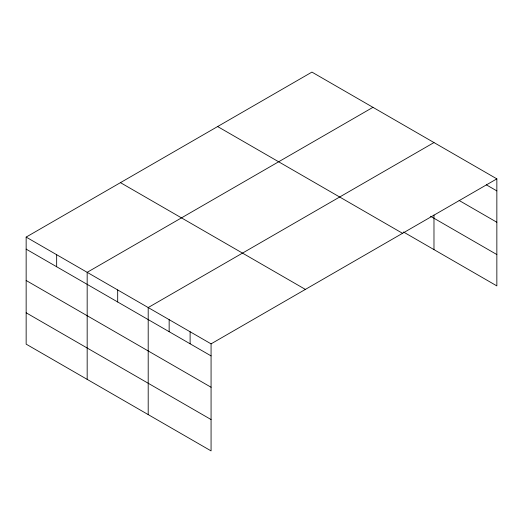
<?xml version="1.0" encoding="UTF-8"?>
<svg xmlns="http://www.w3.org/2000/svg" width="523" height="523" viewBox="0 0 523 523"><rect width="100%" height="100%" fill="white"/><g stroke="black" fill="none" stroke-linecap="round" stroke-linejoin="round"><path stroke-width="0.78" d="M26.15 237.096L211.07 343.859L211.07 450.898L26.15 344.141L26.15 237.096L311.93 72.102L496.85 178.859L496.85 285.904L403.468 231.99M372.951 107.333L87.171 272.326L87.171 379.371M433.979 142.563L148.199 307.557L148.199 414.602M211.07 343.859L496.85 178.859M486.37 184.854L496.85 190.902M459.129 200.472L496.85 222.255M430.507 216.254L496.85 254.557M217.62 126.546L402.54 233.31M120.46 182.645L305.38 289.409M26.15 249.138L211.07 355.895M26.15 280.485L211.07 387.249M26.15 312.787L211.07 419.551M433.979 215.025L433.979 249.608M190.111 331.759L190.111 343.801M169.151 319.658L169.151 331.7M117.688 289.945L117.688 301.98M56.661 254.708L56.661 266.75"/></g></svg>
